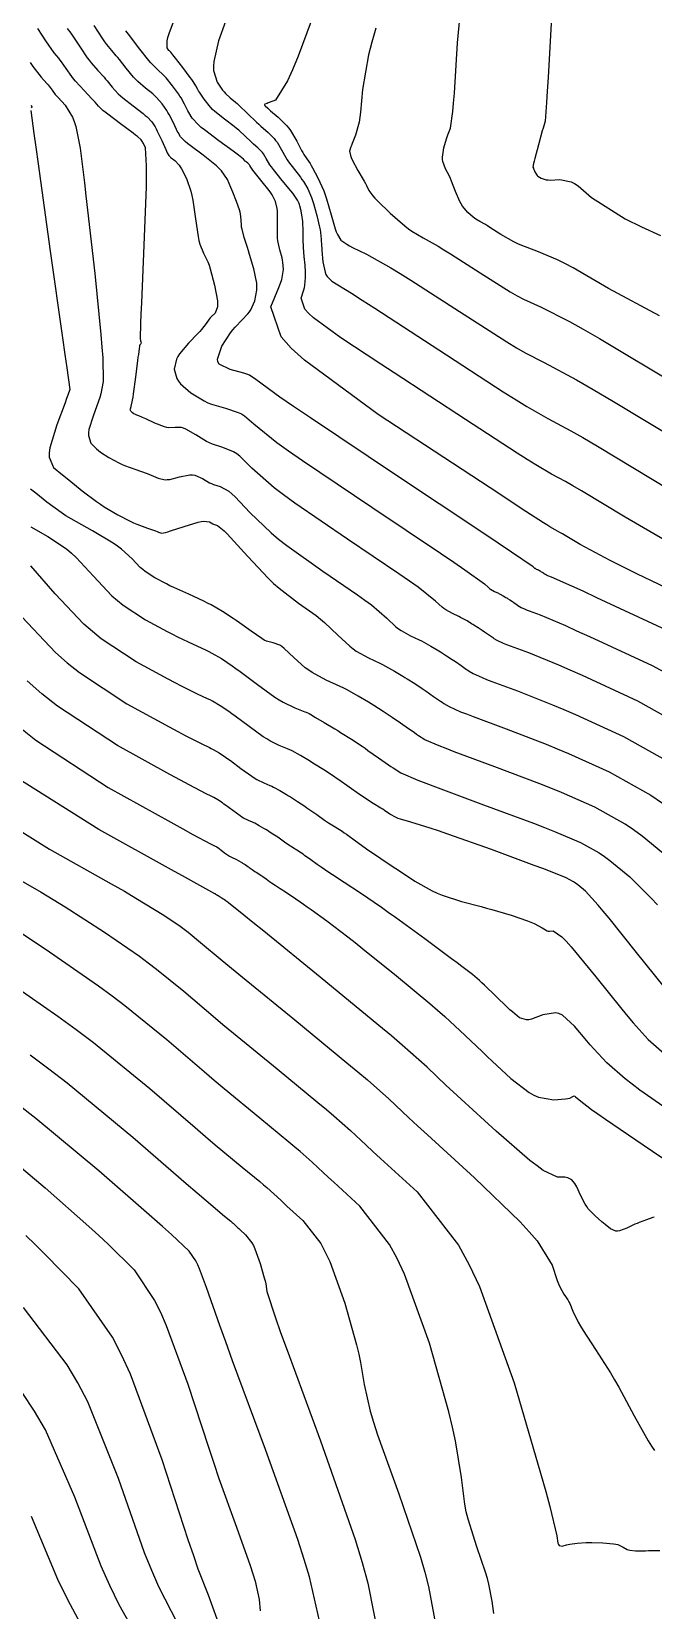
# Model space of a CAD drawing. Header units: metres. Extents: x 837476 to 838477, y 1189012 to 1191014.
# Drawn here: x 837669.2 to 837705.6, y 1189738.5 to 1189830.8 of the extents above; entities that cross this region are included whole.
import ezdxf

# ---------------------------------------------------------------- set-up
doc = ezdxf.new("R2010")
doc.units = ezdxf.units.M
doc.header["$LTSCALE"] = 0.3
doc.layers.add('COTAS 10', color=1, linetype='Continuous')
doc.layers.add('COTAS INT', color=252, linetype='Continuous')

msp = doc.modelspace()

# ---------------------------------------------------------------- linework, layer by layer
at = {"layer": 'COTAS 10'}
for points in [[(837705.993, 1189814.203), (837703.02, 1189815.797), (837700.938, 1189817.009), (837700.461, 1189817.265), (837700.027, 1189817.486), (837698.823, 1189817.995), (837697.937, 1189818.317), (837697.705, 1189818.42), (837697.478, 1189818.529), (837696.705, 1189818.973), (837696.07, 1189819.381), (837695.931, 1189819.468), (837695.806, 1189819.543), (837695.489, 1189819.72), (837695.25, 1189819.863), (837695.175, 1189819.917), (837695.097, 1189819.977), (837694.786, 1189820.248), (837694.471, 1189820.626), (837694.391, 1189820.754), (837694.313, 1189820.893), (837694.058, 1189821.481), (837693.824, 1189822.083), (837693.76, 1189822.231), (837693.696, 1189822.37), (837693.469, 1189822.807), (837693.319, 1189823.228), (837693.303, 1189823.358), (837693.3, 1189823.493), (837693.382, 1189824.028), (837693.535, 1189824.553), (837693.576, 1189824.682), (837693.617, 1189824.804), (837693.756, 1189825.185), (837693.904, 1189826.154), (837693.949, 1189826.647), (837693.996, 1189827.237), (837694.18, 1189830.18), (837694.481, 1189833.461)], [(837708.596, 1189797.242), (837704.679, 1189799.105), (837703.841, 1189799.516), (837703.109, 1189799.882), (837701.353, 1189800.823), (837700.484, 1189801.347), (837700.311, 1189801.449), (837700.167, 1189801.533), (837699.89, 1189801.68), (837699.575, 1189801.863), (837699.407, 1189801.968), (837699.204, 1189802.098), (837698.18, 1189802.764), (837696.091, 1189804.134), (837689.534, 1189808.437), (837685.214, 1189811.604), (837684.44, 1189812.321), (837683.85, 1189812.969), (837683.246, 1189814.729), (837683.721, 1189815.86), (837683.811, 1189816.111), (837683.883, 1189816.335), (837683.993, 1189816.92), (837683.957, 1189817.345), (837683.937, 1189817.468), (837683.912, 1189817.594), (837683.784, 1189818.068), (837683.665, 1189818.598), (837683.647, 1189818.758), (837683.634, 1189818.925), (837683.638, 1189819.577), (837683.648, 1189820.2), (837683.638, 1189820.348), (837683.623, 1189820.485), (837683.523, 1189820.893), (837683.321, 1189821.277), (837683.242, 1189821.4), (837683.152, 1189821.529), (837682.742, 1189822.054), (837682.348, 1189822.533), (837682.269, 1189822.633), (837682.202, 1189822.718), (837682.069, 1189822.911), (837682.013, 1189823.006), (837681.995, 1189823.03), (837681.976, 1189823.054), (837681.899, 1189823.13), (837681.808, 1189823.21), (837681.78, 1189823.235), (837681.752, 1189823.262), (837681.639, 1189823.371), (837681.348, 1189823.607), (837681.206, 1189823.713), (837681.037, 1189823.838), (837680.209, 1189824.44), (837679.36, 1189825.082), (837679.18, 1189825.233), (837679.022, 1189825.373), (837678.65, 1189825.779), (837678.446, 1189826.105), (837678.395, 1189826.195), (837678.346, 1189826.283), (837678.191, 1189826.598), (837677.998, 1189826.952), (837677.927, 1189827.065), (837677.847, 1189827.185), (837677.493, 1189827.67), (837677.117, 1189828.131), (837677.024, 1189828.235), (837676.935, 1189828.329), (837676.654, 1189828.581), (837676.336, 1189828.882), (837676.225, 1189829.007), (837676.103, 1189829.149), (837675.579, 1189829.813), (837675.093, 1189830.453), (837674.995, 1189830.58), (837674.914, 1189830.685), (837674.752, 1189830.887)], [(837669.209, 1189826.22), (837669.384, 1189824.879), (837669.494, 1189824.08), (837669.629, 1189823.096), (837670.34, 1189817.998), (837671.052, 1189812.919), (837671.188, 1189811.947), (837671.299, 1189811.164), (837671.479, 1189809.901), (837671.367, 1189809.562), (837671.294, 1189809.36), (837671.202, 1189809.112), (837670.714, 1189807.826), (837670.314, 1189806.475), (837670.277, 1189806.186), (837670.272, 1189805.933), (837670.521, 1189805.326), (837671.056, 1189804.894), (837671.42, 1189804.601), (837672.2, 1189803.973), (837673.043, 1189803.335), (837673.27, 1189803.178), (837673.495, 1189803.029), (837674.286, 1189802.558), (837675.024, 1189802.186), (837675.215, 1189802.098), (837675.4, 1189802.017), (837676.021, 1189801.779), (837676.503, 1189801.617), (837676.6, 1189801.584), (837676.682, 1189801.555), (837676.847, 1189801.493), (837677.088, 1189801.535), (837677.218, 1189801.572), (837677.376, 1189801.621), (837678.172, 1189801.887), (837678.993, 1189802.134), (837679.166, 1189802.169), (837679.316, 1189802.19), (837679.659, 1189802.149), (837679.846, 1189802.034), (837679.898, 1189802.009), (837679.949, 1189801.987), (837680.13, 1189801.933), (837680.511, 1189801.633), (837680.688, 1189801.456), (837680.895, 1189801.239), (837681.902, 1189800.117), (837683.09, 1189798.856), (837683.413, 1189798.552), (837683.733, 1189798.268), (837684.864, 1189797.403), (837685.895, 1189796.666), (837686.151, 1189796.462), (837686.395, 1189796.259), (837687.169, 1189795.525), (837687.864, 1189794.874), (837688.058, 1189794.723), (837688.252, 1189794.585), (837688.957, 1189794.191), (837689.623, 1189793.883), (837689.792, 1189793.799), (837689.955, 1189793.716), (837690.489, 1189793.42), (837690.97, 1189793.131), (837691.099, 1189793.051), (837691.226, 1189792.972), (837691.673, 1189792.69), (837692.107, 1189792.405), (837692.227, 1189792.324), (837692.346, 1189792.242), (837692.775, 1189791.94), (837693.173, 1189791.66), (837693.273, 1189791.593), (837693.368, 1189791.53), (837693.677, 1189791.338), (837694.359, 1189791.039), (837694.691, 1189790.909), (837695.084, 1189790.759), (837697.017, 1189790.044), (837699.364, 1189789.142), (837700.017, 1189788.874), (837700.672, 1189788.597), (837703.051, 1189787.531), (837705.488, 1189786.163), (837706.179, 1189785.697)], [(837669.212, 1189826.537), (837669.251, 1189826.435), (837669.223, 1189826.381)], [(837706.894, 1189767.472), (837704.855, 1189768.905), (837704.399, 1189769.246), (837703.991, 1189769.563), (837702.91, 1189770.508), (837702.151, 1189771.316), (837701.945, 1189771.546), (837701.742, 1189771.78), (837701.025, 1189772.649), (837700.312, 1189773.291), (837700.112, 1189773.381), (837699.91, 1189773.433), (837699.168, 1189773.305), (837698.501, 1189773.051), (837698.346, 1189773.023), (837698.203, 1189773.014), (837697.797, 1189773.136), (837697.389, 1189773.476), (837697.246, 1189773.605), (837697.09, 1189773.749), (837696.418, 1189774.395), (837695.748, 1189775.042), (837695.594, 1189775.187), (837695.453, 1189775.318), (837695.054, 1189775.667), (837694.437, 1189776.14), (837694.158, 1189776.349), (837693.831, 1189776.592), (837692.262, 1189777.751), (837690.542, 1189778.999), (837690.121, 1189779.298), (837689.723, 1189779.578), (837688.488, 1189780.419), (837687.541, 1189781.044), (837687.325, 1189781.186), (837687.129, 1189781.316), (837686.59, 1189781.673), (837686.187, 1189781.947), (837686.077, 1189782.023), (837685.969, 1189782.1), (837685.581, 1189782.381), (837685.225, 1189782.638), (837685.135, 1189782.7), (837685.05, 1189782.758), (837684.774, 1189782.933), (837684.51, 1189783.099), (837684.432, 1189783.15), (837684.352, 1189783.204), (837684.046, 1189783.418), (837683.734, 1189783.639), (837683.649, 1189783.697), (837683.566, 1189783.753), (837683.275, 1189783.945), (837682.994, 1189784.122), (837682.918, 1189784.169), (837682.842, 1189784.215), (837682.575, 1189784.375), (837682.317, 1189784.515), (837682.247, 1189784.55), (837682.178, 1189784.582), (837681.934, 1189784.682), (837681.648, 1189784.822), (837681.553, 1189784.88), (837681.45, 1189784.947), (837681.023, 1189785.254), (837680.6, 1189785.571), (837680.502, 1189785.643), (837680.411, 1189785.707), (837680.147, 1189785.884), (837679.912, 1189786.018), (837679.839, 1189786.056), (837679.763, 1189786.094), (837679.458, 1189786.235), (837678.464, 1189786.755), (837677.954, 1189787.033), (837677.341, 1189787.368), (837674.279, 1189789.061), (837670.756, 1189791.371), (837669.853, 1189792.096), (837668.982, 1189792.857)], [(837696.301, 1189738.277), (837696.195, 1189738.996), (837696.009, 1189740.004), (837695.921, 1189740.337), (837695.817, 1189740.694), (837695.307, 1189742.177), (837694.796, 1189743.795), (837694.69, 1189744.237), (837694.601, 1189744.676), (837694.407, 1189746.238), (837694.064, 1189748.384), (837693.881, 1189749.19), (837693.66, 1189750.089), (837692.539, 1189754.105), (837691.081, 1189758.141), (837690.646, 1189759.053), (837690.198, 1189759.877), (837688.467, 1189762.109), (837686.932, 1189763.509), (837686.607, 1189763.808), (837686.325, 1189764.068), (837685.669, 1189764.687), (837684.97, 1189765.306), (837684.662, 1189765.566), (837684.304, 1189765.865), (837682.596, 1189767.267), (837680.525, 1189768.976), (837679.938, 1189769.468), (837679.345, 1189769.968), (837677.156, 1189771.846), (837674.711, 1189773.836), (837673.957, 1189774.407), (837673.17, 1189774.987), (837670.047, 1189777.156), (837667.055, 1189779.117)], [(837680.103, 1189737.954), (837679.608, 1189739.361), (837679.004, 1189740.88), (837678.732, 1189741.661), (837678.415, 1189742.597), (837676.889, 1189747.281), (837675.031, 1189752.284), (837674.504, 1189753.422), (837673.972, 1189754.452), (837672.003, 1189757.281), (837670.004, 1189759.33), (837669.452, 1189759.869), (837668.901, 1189760.395)]]:
    msp.add_lwpolyline(points, dxfattribs=at)
at = {"layer": 'COTAS INT'}
for points in [[(837686.376, 1189833.514), (837684.848, 1189829.397), (837684.518, 1189828.598), (837684.229, 1189827.946), (837683.524, 1189826.822), (837683.16, 1189826.688), (837683.086, 1189826.66), (837683.025, 1189826.637), (837682.9, 1189826.587), (837682.873, 1189826.556), (837682.873, 1189826.546), (837682.876, 1189826.534), (837682.913, 1189826.482), (837683.066, 1189826.347), (837683.141, 1189826.283), (837683.231, 1189826.206), (837683.676, 1189825.832), (837684.171, 1189825.343), (837684.293, 1189825.194), (837684.408, 1189825.04), (837684.768, 1189824.432), (837685.051, 1189823.878), (837685.117, 1189823.758), (837685.178, 1189823.651), (837685.357, 1189823.385), (837685.545, 1189823.108), (837685.612, 1189822.995), (837685.686, 1189822.867), (837686.007, 1189822.27), (837686.347, 1189821.514), (837686.433, 1189821.286), (837686.515, 1189821.048), (837686.783, 1189820.121), (837687.019, 1189819.294), (837687.081, 1189819.12), (837687.142, 1189818.971), (837687.35, 1189818.629), (837687.7, 1189818.39), (837687.85, 1189818.305), (837688.023, 1189818.212), (837688.84, 1189817.808), (837690.264, 1189817.016), (837690.819, 1189816.679), (837691.445, 1189816.291), (837694.287, 1189814.462), (837697.055, 1189812.687), (837697.634, 1189812.332), (837698.131, 1189812.038), (837699.25, 1189811.469), (837701.139, 1189810.463), (837702.122, 1189809.892), (837703.305, 1189809.194), (837709.238, 1189805.62)], [(837699.717, 1189832.386), (837699.478, 1189828.157), (837699.429, 1189827.342), (837699.388, 1189826.682), (837699.303, 1189825.586), (837699.221, 1189825.321), (837699.182, 1189825.185), (837699.136, 1189825.022), (837698.91, 1189824.209), (837698.695, 1189823.406), (837698.655, 1189823.25), (837698.625, 1189823.123), (837698.588, 1189822.901), (837698.617, 1189822.838), (837698.628, 1189822.811), (837698.64, 1189822.78), (837698.695, 1189822.632), (837698.79, 1189822.467), (837698.828, 1189822.425), (837698.87, 1189822.385), (837699.063, 1189822.254), (837699.368, 1189822.169), (837699.48, 1189822.157), (837699.605, 1189822.151), (837700.158, 1189822.172), (837700.829, 1189822.044), (837701.029, 1189821.944), (837701.234, 1189821.816), (837702.026, 1189821.121), (837703.99, 1189819.887), (837704.935, 1189819.419), (837706.054, 1189818.896)], [(837707.118, 1189800.602), (837703.982, 1189802.422), (837701.424, 1189803.963), (837700.915, 1189804.263), (837700.491, 1189804.509), (837699.677, 1189804.943), (837698.751, 1189805.479), (837698.257, 1189805.79), (837697.66, 1189806.17), (837694.645, 1189808.13), (837690.463, 1189810.873), (837689.696, 1189811.376), (837687.336, 1189812.925), (837685.741, 1189814.094), (837685.456, 1189814.358), (837685.238, 1189814.597), (837685.015, 1189815.247), (837685.189, 1189815.723), (837685.222, 1189815.853), (837685.248, 1189815.982), (837685.285, 1189816.439), (837685.268, 1189816.902), (837685.26, 1189817.035), (837685.251, 1189817.169), (837685.207, 1189817.669), (837685.162, 1189818.207), (837685.154, 1189818.364), (837685.146, 1189818.526), (837685.132, 1189819.141), (837685.113, 1189819.716), (837685.103, 1189819.853), (837685.09, 1189819.98), (837685.027, 1189820.357), (837684.946, 1189820.644), (837684.923, 1189820.713), (837684.899, 1189820.779), (837684.811, 1189820.982), (837684.619, 1189821.265), (837684.53, 1189821.381), (837684.425, 1189821.514), (837683.92, 1189822.132), (837683.405, 1189822.77), (837683.295, 1189822.916), (837683.199, 1189823.049), (837682.969, 1189823.418), (837682.811, 1189823.684), (837682.761, 1189823.752), (837682.708, 1189823.817), (837682.491, 1189824.031), (837682.236, 1189824.254), (837682.159, 1189824.325), (837682.079, 1189824.401), (837681.765, 1189824.706), (837681.374, 1189825.06), (837681.245, 1189825.167), (837681.108, 1189825.276), (837680.538, 1189825.703), (837679.973, 1189826.157), (837679.838, 1189826.284), (837679.713, 1189826.412), (837679.339, 1189826.878), (837679.075, 1189827.285), (837679.019, 1189827.375), (837678.97, 1189827.456), (837678.855, 1189827.667), (837678.699, 1189827.92), (837678.624, 1189828.027), (837678.536, 1189828.149), (837678.102, 1189828.725), (837677.674, 1189829.278), (837677.59, 1189829.385), (837677.52, 1189829.473), (837677.389, 1189829.627), (837677.334, 1189829.682), (837677.313, 1189829.708), (837677.288, 1189829.738), (837677.175, 1189829.883), (837677.179, 1189830.293), (837677.229, 1189830.49), (837677.299, 1189830.723), (837677.725, 1189831.865)], [(837680.589, 1189831.425), (837680.182, 1189830.29), (837679.917, 1189829.087), (837679.896, 1189828.812), (837679.898, 1189828.562), (837680.098, 1189827.871), (837680.429, 1189827.412), (837680.514, 1189827.309), (837680.596, 1189827.216), (837680.868, 1189826.967), (837681.178, 1189826.715), (837681.284, 1189826.62), (837681.4, 1189826.514), (837681.89, 1189826.04), (837682.406, 1189825.539), (837682.538, 1189825.416), (837682.665, 1189825.299), (837683.084, 1189824.932), (837683.439, 1189824.58), (837683.527, 1189824.473), (837683.61, 1189824.362), (837683.868, 1189823.925), (837684.125, 1189823.464), (837684.206, 1189823.337), (837684.292, 1189823.211), (837684.639, 1189822.758), (837684.985, 1189822.311), (837685.071, 1189822.188), (837685.152, 1189822.066), (837685.409, 1189821.626), (837685.63, 1189821.121), (837685.688, 1189820.957), (837685.746, 1189820.783), (837685.947, 1189820.07), (837686.103, 1189819.384), (837686.134, 1189819.227), (837686.158, 1189819.085), (837686.198, 1189818.692), (837686.214, 1189818.308), (837686.224, 1189818.172), (837686.236, 1189818.022), (837686.299, 1189817.373), (837686.425, 1189816.752), (837686.477, 1189816.62), (837686.537, 1189816.506), (837686.814, 1189816.238), (837687.973, 1189815.526), (837688.588, 1189815.131), (837689.331, 1189814.651), (837693.078, 1189812.206), (837696.844, 1189809.765), (837697.599, 1189809.289), (837698.228, 1189808.898), (837699.463, 1189808.206), (837700.815, 1189807.486), (837701.518, 1189807.078), (837702.364, 1189806.578), (837706.61, 1189804.021)], [(837708.503, 1189789.55), (837704.728, 1189791.669), (837701.497, 1189793.156), (837700.769, 1189793.48), (837700.113, 1189793.766), (837698.347, 1189794.484), (837697.276, 1189794.88), (837697.058, 1189794.963), (837696.875, 1189795.035), (837696.497, 1189795.2), (837696.326, 1189795.307), (837696.273, 1189795.342), (837696.217, 1189795.379), (837695.997, 1189795.534), (837695.759, 1189795.702), (837695.627, 1189795.792), (837695.386, 1189795.95), (837695.139, 1189796.106), (837695.068, 1189796.15), (837694.996, 1189796.194), (837694.73, 1189796.354), (837694.434, 1189796.518), (837694.344, 1189796.564), (837694.25, 1189796.611), (837693.881, 1189796.781), (837693.491, 1189797), (837693.383, 1189797.076), (837693.276, 1189797.16), (837692.891, 1189797.52), (837691.866, 1189798.322), (837691.356, 1189798.683), (837690.748, 1189799.105), (837687.732, 1189801.135), (837684.649, 1189803.248), (837683.998, 1189803.723), (837683.436, 1189804.15), (837682.137, 1189805.294), (837681.436, 1189805.986), (837681.25, 1189806.129), (837681.068, 1189806.25), (837680.439, 1189806.508), (837679.827, 1189806.691), (837679.655, 1189806.765), (837679.483, 1189806.849), (837678.851, 1189807.235), (837678.279, 1189807.577), (837678.144, 1189807.633), (837678.018, 1189807.673), (837677.648, 1189807.676), (837677.281, 1189807.649), (837677.158, 1189807.67), (837677.024, 1189807.702), (837676.464, 1189807.921), (837675.939, 1189808.169), (837675.828, 1189808.22), (837675.733, 1189808.263), (837675.514, 1189808.354), (837675.397, 1189808.397), (837675.367, 1189808.41), (837675.337, 1189808.424), (837675.234, 1189808.478), (837675.147, 1189808.536), (837675.126, 1189808.552), (837675.106, 1189808.568), (837675.049, 1189808.627), (837675.024, 1189808.706), (837675.025, 1189808.735), (837675.029, 1189808.767), (837675.072, 1189808.909), (837675.154, 1189809.268), (837675.182, 1189809.437), (837675.213, 1189809.637), (837675.344, 1189810.612), (837675.467, 1189811.583), (837675.493, 1189811.781), (837675.514, 1189811.947), (837675.561, 1189812.29), (837675.579, 1189812.406), (837675.583, 1189812.43), (837675.586, 1189812.451), (837675.59, 1189812.494), (837675.598, 1189812.517), (837675.603, 1189812.525), (837675.609, 1189812.533), (837675.641, 1189812.568), (837675.668, 1189812.606), (837675.672, 1189812.617), (837675.673, 1189812.627), (837675.661, 1189812.663), (837675.64, 1189812.716), (837675.635, 1189812.736), (837675.63, 1189812.759), (837675.614, 1189812.864), (837675.64, 1189813.778), (837675.662, 1189814.311), (837675.689, 1189814.965), (837675.837, 1189818.338), (837675.962, 1189821.746), (837675.975, 1189822.422), (837675.978, 1189822.982), (837675.907, 1189824.036), (837675.789, 1189824.288), (837675.762, 1189824.343), (837675.737, 1189824.39), (837675.666, 1189824.506), (837675.446, 1189824.693), (837675.327, 1189824.785), (837675.182, 1189824.895), (837674.449, 1189825.44), (837673.705, 1189826.001), (837673.553, 1189826.121), (837673.424, 1189826.225), (837673.157, 1189826.475), (837672.959, 1189826.708), (837672.874, 1189826.801), (837672.776, 1189826.907), (837672.314, 1189827.393), (837671.82, 1189827.934), (837671.703, 1189828.074), (837671.593, 1189828.21), (837671.264, 1189828.667), (837670.988, 1189829.07), (837670.912, 1189829.173), (837670.836, 1189829.272), (837670.562, 1189829.595), (837670.072, 1189830.288), (837669.86, 1189830.62), (837669.614, 1189831.012)], [(837671.32, 1189831.016), (837671.538, 1189830.74), (837671.617, 1189830.629), (837671.704, 1189830.503), (837672.084, 1189829.927), (837672.507, 1189829.307), (837672.621, 1189829.155), (837672.733, 1189829.01), (837673.127, 1189828.558), (837673.489, 1189828.166), (837673.581, 1189828.06), (837673.67, 1189827.956), (837673.965, 1189827.588), (837674.317, 1189827.2), (837674.443, 1189827.083), (837674.582, 1189826.961), (837675.184, 1189826.487), (837675.767, 1189826.04), (837675.893, 1189825.935), (837676.003, 1189825.839), (837676.275, 1189825.561), (837676.47, 1189825.256), (837676.532, 1189825.143), (837676.597, 1189825.017), (837676.862, 1189824.461), (837677.099, 1189823.938), (837677.147, 1189823.834), (837677.188, 1189823.747), (837677.272, 1189823.581), (837677.347, 1189823.506), (837677.382, 1189823.476), (837677.423, 1189823.443), (837677.626, 1189823.293), (837677.878, 1189823.025), (837677.951, 1189822.919), (837678.025, 1189822.798), (837678.303, 1189822.245), (837678.559, 1189821.49), (837678.619, 1189821.242), (837678.674, 1189820.977), (837678.836, 1189819.88), (837678.99, 1189818.838), (837679.04, 1189818.608), (837679.093, 1189818.403), (837679.314, 1189817.874), (837679.56, 1189817.366), (837679.63, 1189817.174), (837679.7, 1189816.961), (837679.958, 1189816.007), (837680.121, 1189815.085), (837680.131, 1189814.893), (837680.126, 1189814.727), (837679.981, 1189814.355), (837679.753, 1189814.144), (837679.695, 1189814.08), (837679.639, 1189814.014), (837679.458, 1189813.757), (837679.198, 1189813.415), (837679.093, 1189813.295), (837678.974, 1189813.165), (837678.423, 1189812.604), (837677.904, 1189811.988), (837677.805, 1189811.823), (837677.725, 1189811.66), (837677.596, 1189811.091), (837677.743, 1189810.54), (837677.837, 1189810.388), (837677.954, 1189810.236), (837678.57, 1189809.691), (837679.346, 1189809.224), (837679.564, 1189809.121), (837679.785, 1189809.029), (837680.593, 1189808.795), (837681.346, 1189808.558), (837681.531, 1189808.465), (837681.706, 1189808.36), (837682.255, 1189807.883), (837683.608, 1189806.796), (837684.291, 1189806.308), (837685.107, 1189805.738), (837689.165, 1189803.001), (837693.174, 1189800.325), (837693.959, 1189799.794), (837694.602, 1189799.353), (837695.752, 1189798.518), (837695.982, 1189798.303), (837696.046, 1189798.253), (837696.11, 1189798.207), (837696.344, 1189798.077), (837696.564, 1189797.975), (837696.62, 1189797.947), (837696.674, 1189797.919), (837696.851, 1189797.821), (837697.01, 1189797.726), (837697.053, 1189797.699), (837697.095, 1189797.673), (837697.243, 1189797.58), (837697.387, 1189797.485), (837697.426, 1189797.458), (837697.466, 1189797.431), (837697.608, 1189797.331), (837697.773, 1189797.216), (837697.804, 1189797.196), (837697.906, 1189797.132), (837698.132, 1189797.033), (837698.242, 1189796.99), (837698.372, 1189796.94), (837699.012, 1189796.704), (837700.488, 1189796.078), (837701.145, 1189795.783), (837701.909, 1189795.435), (837705.566, 1189793.738), (837709.751, 1189791.479)], [(837706.404, 1189795.807), (837702.321, 1189797.714), (837701.52, 1189798.086), (837700.863, 1189798.39), (837699.677, 1189798.923), (837699.468, 1189799.001), (837699.426, 1189799.017), (837699.39, 1189799.031), (837699.316, 1189799.063), (837699.283, 1189799.084), (837699.273, 1189799.091), (837699.262, 1189799.098), (837699.219, 1189799.128), (837699.172, 1189799.161), (837699.159, 1189799.17), (837699.147, 1189799.179), (837699.1, 1189799.21), (837699.051, 1189799.24), (837699.037, 1189799.249), (837699.023, 1189799.257), (837698.971, 1189799.288), (837698.914, 1189799.32), (837698.896, 1189799.329), (837698.878, 1189799.339), (837698.806, 1189799.372), (837698.73, 1189799.414), (837698.709, 1189799.429), (837698.688, 1189799.446), (837698.612, 1189799.516), (837697.338, 1189800.385), (837696.561, 1189800.904), (837695.6, 1189801.545), (837690.599, 1189804.867), (837685.564, 1189808.228), (837684.583, 1189808.893), (837683.781, 1189809.443), (837682.372, 1189810.471), (837681.995, 1189810.73), (837681.843, 1189810.795), (837681.67, 1189810.857), (837680.871, 1189811.058), (837680.228, 1189811.38), (837680.152, 1189811.519), (837680.121, 1189811.679), (837680.38, 1189812.436), (837680.895, 1189813.217), (837681.025, 1189813.393), (837681.151, 1189813.55), (837681.561, 1189813.969), (837681.907, 1189814.323), (837681.991, 1189814.439), (837682.07, 1189814.563), (837682.317, 1189815.076), (837682.437, 1189815.709), (837682.437, 1189815.908), (837682.423, 1189816.118), (837682.25, 1189816.963), (837682.003, 1189817.8), (837681.941, 1189818.004), (837681.883, 1189818.197), (837681.695, 1189818.795), (837681.564, 1189819.27), (837681.541, 1189819.385), (837681.523, 1189819.493), (837681.504, 1189819.825), (837681.476, 1189820.164), (837681.451, 1189820.277), (837681.42, 1189820.398), (837681.245, 1189820.901), (837681.028, 1189821.438), (837680.969, 1189821.579), (837680.911, 1189821.717), (837680.707, 1189822.189), (837680.367, 1189822.68), (837680.224, 1189822.83), (837680.059, 1189822.986), (837679.287, 1189823.601), (837678.529, 1189824.165), (837678.373, 1189824.289), (837678.241, 1189824.399), (837677.961, 1189824.68), (837677.817, 1189824.926), (837677.771, 1189825.014), (837677.723, 1189825.11), (837677.526, 1189825.53), (837677.298, 1189825.985), (837677.229, 1189826.104), (837677.158, 1189826.22), (837676.884, 1189826.616), (837676.56, 1189826.985), (837676.458, 1189827.085), (837676.351, 1189827.184), (837675.919, 1189827.534), (837675.459, 1189827.922), (837675.334, 1189828.045), (837675.21, 1189828.175), (837674.772, 1189828.701), (837674.382, 1189829.204), (837674.288, 1189829.32), (837674.201, 1189829.426), (837673.939, 1189829.722), (837673.646, 1189830.086), (837673.539, 1189830.235), (837673.422, 1189830.404), (837672.904, 1189831.186)], [(837689.399, 1189831.038), (837689.164, 1189830.214), (837688.969, 1189829.469), (837688.615, 1189827.444), (837688.502, 1189826.121), (837688.461, 1189825.819), (837688.414, 1189825.544), (837688.209, 1189824.784), (837688.012, 1189824.288), (837687.971, 1189824.18), (837687.935, 1189824.085), (837687.855, 1189823.847), (837687.905, 1189823.579), (837687.951, 1189823.465), (837688.012, 1189823.334), (837688.349, 1189822.714), (837688.708, 1189822.088), (837688.782, 1189821.952), (837688.846, 1189821.833), (837688.985, 1189821.537), (837689.219, 1189821.219), (837689.342, 1189821.084), (837689.491, 1189820.93), (837690.24, 1189820.208), (837691.092, 1189819.469), (837691.306, 1189819.303), (837691.51, 1189819.155), (837692.164, 1189818.764), (837693.035, 1189818.28), (837693.375, 1189818.074), (837693.758, 1189817.836), (837695.496, 1189816.717), (837697.266, 1189815.608), (837697.669, 1189815.376), (837698.034, 1189815.177), (837699.036, 1189814.732), (837700.732, 1189813.883), (837701.535, 1189813.43), (837702.481, 1189812.883), (837707.102, 1189810.116)], [(837669.162, 1189829.036), (837669.327, 1189828.793), (837669.804, 1189828.174), (837670.134, 1189827.804), (837670.207, 1189827.717), (837670.273, 1189827.638), (837670.443, 1189827.407), (837670.634, 1189827.16), (837670.712, 1189827.07), (837670.8, 1189826.97), (837671.211, 1189826.53), (837671.639, 1189825.838), (837671.738, 1189825.579), (837671.828, 1189825.291), (837672.085, 1189824.006), (837672.34, 1189821.984), (837672.429, 1189821.231), (837672.525, 1189820.394), (837672.942, 1189816.672), (837673.302, 1189813.108), (837673.364, 1189812.37), (837673.409, 1189811.74), (837673.433, 1189810.364), (837673.292, 1189809.645), (837673.233, 1189809.43), (837673.166, 1189809.207), (837672.851, 1189808.344), (837672.605, 1189807.547), (837672.581, 1189807.365), (837672.577, 1189807.202), (837672.72, 1189806.753), (837673.043, 1189806.42), (837673.153, 1189806.328), (837673.27, 1189806.237), (837673.767, 1189805.911), (837674.344, 1189805.606), (837674.513, 1189805.528), (837674.686, 1189805.453), (837675.344, 1189805.207), (837675.961, 1189804.992), (837676.109, 1189804.937), (837676.246, 1189804.884), (837676.655, 1189804.707), (837677.056, 1189804.619), (837677.188, 1189804.621), (837677.329, 1189804.635), (837677.91, 1189804.782), (837678.506, 1189804.903), (837678.655, 1189804.901), (837678.797, 1189804.884), (837679.255, 1189804.692), (837679.664, 1189804.441), (837679.776, 1189804.387), (837679.888, 1189804.339), (837680.284, 1189804.22), (837680.789, 1189803.941), (837680.969, 1189803.793), (837681.166, 1189803.613), (837682.019, 1189802.705), (837683.263, 1189801.503), (837683.706, 1189801.138), (837684.191, 1189800.758), (837686.298, 1189799.269), (837688.321, 1189797.886), (837688.754, 1189797.573), (837689.131, 1189797.29), (837690.03, 1189796.523), (837690.57, 1189796.017), (837690.721, 1189795.9), (837690.871, 1189795.792), (837691.419, 1189795.486), (837691.936, 1189795.247), (837692.068, 1189795.182), (837692.194, 1189795.117), (837692.609, 1189794.887), (837692.983, 1189794.662), (837693.083, 1189794.601), (837693.183, 1189794.539), (837693.53, 1189794.32), (837693.867, 1189794.098), (837694.053, 1189793.972), (837694.386, 1189793.737), (837694.695, 1189793.52), (837694.773, 1189793.467), (837694.847, 1189793.418), (837695.087, 1189793.269), (837695.617, 1189793.037), (837695.874, 1189792.936), (837696.18, 1189792.819), (837697.682, 1189792.264), (837699.738, 1189791.454), (837700.393, 1189791.177), (837701.084, 1189790.876), (837703.889, 1189789.6), (837706.995, 1189787.857)], [(837706.861, 1189782.213), (837704.988, 1189783.766), (837704.481, 1189784.132), (837703.98, 1189784.47), (837702.213, 1189785.462), (837700.26, 1189786.318), (837699.641, 1189786.571), (837698.989, 1189786.83), (837696.352, 1189787.824), (837693.988, 1189788.699), (837693.507, 1189788.883), (837693.102, 1189789.042), (837692.267, 1189789.406), (837691.89, 1189789.641), (837691.773, 1189789.719), (837691.651, 1189789.801), (837691.164, 1189790.143), (837690.64, 1189790.512), (837690.494, 1189790.612), (837690.348, 1189790.711), (837689.817, 1189791.06), (837689.27, 1189791.406), (837689.114, 1189791.502), (837688.956, 1189791.599), (837688.368, 1189791.953), (837687.715, 1189792.315), (837687.516, 1189792.417), (837687.309, 1189792.519), (837686.495, 1189792.896), (837685.677, 1189793.331), (837685.467, 1189793.47), (837685.265, 1189793.618), (837684.597, 1189794.221), (837684.035, 1189794.75), (837683.9, 1189794.851), (837683.774, 1189794.933), (837683.393, 1189795.063), (837682.997, 1189795.169), (837682.862, 1189795.235), (837682.715, 1189795.317), (837682.091, 1189795.746), (837681.412, 1189796.248), (837681.229, 1189796.376), (837681.05, 1189796.5), (837680.423, 1189796.908), (837679.748, 1189797.292), (837679.538, 1189797.401), (837679.318, 1189797.511), (837678.441, 1189797.915), (837677.565, 1189798.312), (837677.346, 1189798.416), (837677.137, 1189798.519), (837676.466, 1189798.87), (837675.894, 1189799.245), (837675.748, 1189799.362), (837675.607, 1189799.486), (837675.138, 1189799.982), (837674.517, 1189800.558), (837674.28, 1189800.732), (837674.013, 1189800.912), (837672.813, 1189801.616), (837671.559, 1189802.327), (837671.258, 1189802.512), (837670.977, 1189802.692), (837670.132, 1189803.299), (837669.485, 1189803.821), (837669.182, 1189804.065)], [(837669.2, 1189801.852), (837670.198, 1189801.286), (837671.281, 1189800.569), (837671.573, 1189800.327), (837671.862, 1189800.066), (837672.878, 1189798.965), (837673.95, 1189797.829), (837674.274, 1189797.546), (837674.61, 1189797.276), (837675.919, 1189796.417), (837677.188, 1189795.731), (837677.498, 1189795.57), (837677.79, 1189795.423), (837678.695, 1189794.995), (837679.429, 1189794.656), (837679.613, 1189794.564), (837679.789, 1189794.473), (837680.354, 1189794.152), (837680.987, 1189793.727), (837681.206, 1189793.571), (837681.444, 1189793.399), (837682.46, 1189792.637), (837683.489, 1189791.897), (837683.734, 1189791.738), (837683.964, 1189791.599), (837684.651, 1189791.261), (837685.131, 1189791.083), (837685.23, 1189791.045), (837685.314, 1189791.012), (837685.494, 1189790.932), (837685.68, 1189790.823), (837685.768, 1189790.77), (837685.871, 1189790.709), (837686.377, 1189790.409), (837686.991, 1189790.039), (837687.162, 1189789.934), (837687.334, 1189789.827), (837687.96, 1189789.43), (837688.588, 1189789.018), (837688.761, 1189788.901), (837688.933, 1189788.782), (837689.553, 1189788.346), (837690.128, 1189787.942), (837690.273, 1189787.844), (837690.411, 1189787.753), (837690.857, 1189787.475), (837691.844, 1189787.044), (837692.323, 1189786.856), (837692.891, 1189786.638), (837695.687, 1189785.604), (837698.614, 1189784.518), (837699.265, 1189784.268), (837699.848, 1189784.039), (837701.375, 1189783.393), (837702.472, 1189782.777), (837702.784, 1189782.567), (837703.099, 1189782.339), (837704.262, 1189781.375), (837705.51, 1189780.136), (837705.878, 1189779.735)], [(837706.278, 1189774.939), (837704.656, 1189776.962), (837703.052, 1189778.958), (837702.707, 1189779.375), (837702.403, 1189779.733), (837701.663, 1189780.536), (837701.209, 1189780.913), (837701.086, 1189781.002), (837700.965, 1189781.084), (837700.536, 1189781.324), (837699.609, 1189781.697), (837699.173, 1189781.862), (837698.659, 1189782.054), (837696.156, 1189782.972), (837693.602, 1189783.884), (837693.056, 1189784.072), (837692.58, 1189784.232), (837691.443, 1189784.578), (837690.841, 1189784.749), (837690.703, 1189784.8), (837690.576, 1189784.851), (837690.219, 1189785.049), (837689.901, 1189785.271), (837689.799, 1189785.338), (837689.69, 1189785.408), (837689.246, 1189785.681), (837688.735, 1189786.002), (837688.585, 1189786.101), (837688.43, 1189786.205), (837687.837, 1189786.62), (837687.231, 1189787.048), (837687.068, 1189787.16), (837686.907, 1189787.269), (837686.342, 1189787.641), (837685.799, 1189787.983), (837685.651, 1189788.075), (837685.505, 1189788.164), (837684.988, 1189788.473), (837684.488, 1189788.745), (837684.353, 1189788.812), (837684.219, 1189788.874), (837683.745, 1189789.068), (837683.192, 1189789.34), (837683.007, 1189789.452), (837682.809, 1189789.58), (837681.981, 1189790.176), (837681.163, 1189790.789), (837680.971, 1189790.928), (837680.795, 1189791.054), (837680.285, 1189791.396), (837679.83, 1189791.655), (837679.688, 1189791.728), (837679.54, 1189791.802), (837678.949, 1189792.075), (837678.015, 1189792.533), (837677.65, 1189792.725), (837677.239, 1189792.943), (837675.372, 1189793.965), (837673.325, 1189795.308), (837672.801, 1189795.729), (837672.294, 1189796.171), (837670.618, 1189797.948), (837669.206, 1189799.574)], [(837668.358, 1189796.93), (837670.638, 1189794.514), (837671.327, 1189793.912), (837672.041, 1189793.34), (837674.825, 1189791.513), (837677.29, 1189790.156), (837677.802, 1189789.879), (837678.239, 1189789.644), (837679.203, 1189789.155), (837679.651, 1189788.948), (837679.764, 1189788.892), (837679.871, 1189788.836), (837680.216, 1189788.64), (837680.603, 1189788.381), (837680.737, 1189788.285), (837680.882, 1189788.18), (837681.502, 1189787.715), (837682.13, 1189787.263), (837682.28, 1189787.166), (837682.42, 1189787.081), (837682.839, 1189786.875), (837683.198, 1189786.728), (837683.3, 1189786.681), (837683.403, 1189786.63), (837683.782, 1189786.424), (837684.174, 1189786.19), (837684.285, 1189786.122), (837684.396, 1189786.053), (837684.808, 1189785.793), (837685.237, 1189785.511), (837685.359, 1189785.428), (837685.482, 1189785.343), (837685.942, 1189785.019), (837686.391, 1189784.705), (837686.508, 1189784.626), (837686.623, 1189784.55), (837687.01, 1189784.307), (837687.415, 1189784.049), (837687.541, 1189783.964), (837687.672, 1189783.874), (837688.195, 1189783.496), (837688.764, 1189783.084), (837688.924, 1189782.971), (837689.085, 1189782.858), (837689.677, 1189782.457), (837690.348, 1189782.011), (837690.56, 1189781.871), (837690.783, 1189781.724), (837691.68, 1189781.132), (837692.688, 1189780.561), (837692.98, 1189780.427), (837693.278, 1189780.303), (837694.402, 1189779.944), (837695.554, 1189779.643), (837695.869, 1189779.557), (837696.184, 1189779.468), (837697.308, 1189779.136), (837698.265, 1189778.815), (837698.475, 1189778.733), (837698.66, 1189778.655), (837699.129, 1189778.4), (837699.418, 1189778.231), (837699.49, 1189778.207), (837699.559, 1189778.194), (837699.78, 1189778.228), (837700.281, 1189777.876), (837700.527, 1189777.619), (837700.82, 1189777.292), (837702.262, 1189775.537), (837703.796, 1189773.63), (837704.145, 1189773.208), (837704.463, 1189772.832), (837705.337, 1189771.856), (837706.265, 1189771.046)], [(837668.417, 1189790.233), (837669.494, 1189789.375), (837673.732, 1189786.609), (837677.392, 1189784.58), (837678.105, 1189784.187), (837678.689, 1189783.866), (837679.712, 1189783.314), (837679.874, 1189783.24), (837679.914, 1189783.219), (837679.953, 1189783.199), (837680.078, 1189783.128), (837680.218, 1189783.034), (837680.267, 1189783), (837680.319, 1189782.962), (837680.544, 1189782.793), (837680.771, 1189782.63), (837680.825, 1189782.594), (837680.876, 1189782.564), (837681.028, 1189782.489), (837681.158, 1189782.436), (837681.195, 1189782.419), (837681.232, 1189782.4), (837681.369, 1189782.326), (837681.511, 1189782.241), (837681.551, 1189782.216), (837681.592, 1189782.191), (837681.741, 1189782.097), (837681.896, 1189781.995), (837681.94, 1189781.965), (837681.985, 1189781.935), (837682.151, 1189781.817), (837682.314, 1189781.703), (837682.398, 1189781.647), (837682.538, 1189781.559), (837682.685, 1189781.466), (837682.73, 1189781.435), (837682.778, 1189781.402), (837682.967, 1189781.266), (837683.173, 1189781.116), (837683.231, 1189781.076), (837683.289, 1189781.035), (837683.503, 1189780.889), (837683.79, 1189780.699), (837683.894, 1189780.631), (837684.009, 1189780.555), (837684.513, 1189780.223), (837685.169, 1189779.775), (837685.38, 1189779.627), (837685.604, 1189779.468), (837686.519, 1189778.804), (837687.75, 1189777.865), (837688.175, 1189777.532), (837688.635, 1189777.167), (837690.596, 1189775.587), (837692.55, 1189773.965), (837693.006, 1189773.574), (837693.426, 1189773.208), (837694.631, 1189772.097), (837695.628, 1189771.135), (837695.915, 1189770.863), (837696.207, 1189770.589), (837697.303, 1189769.58), (837698.374, 1189768.766), (837698.651, 1189768.615), (837698.92, 1189768.496), (837699.818, 1189768.335), (837700.502, 1189768.395), (837700.635, 1189768.415), (837700.744, 1189768.437), (837700.934, 1189768.528), (837701.008, 1189768.56), (837701.043, 1189768.545), (837701.086, 1189768.519), (837701.292, 1189768.335), (837702.016, 1189767.775), (837702.385, 1189767.512), (837702.828, 1189767.202), (837705.033, 1189765.692), (837707.292, 1189764.18)], [(837705.69, 1189761.479), (837705.602, 1189761.448), (837705.231, 1189761.321), (837704.804, 1189761.16), (837704.681, 1189761.108), (837704.556, 1189761.053), (837704.088, 1189760.825), (837703.648, 1189760.667), (837703.54, 1189760.655), (837703.439, 1189760.658), (837703.126, 1189760.784), (837702.822, 1189761.032), (837702.727, 1189761.112), (837702.627, 1189761.197), (837702.225, 1189761.545), (837701.831, 1189761.96), (837701.735, 1189762.088), (837701.646, 1189762.222), (837701.372, 1189762.751), (837701.15, 1189763.235), (837701.093, 1189763.34), (837701.038, 1189763.432), (837700.856, 1189763.661), (837700.627, 1189763.773), (837700.543, 1189763.792), (837700.449, 1189763.806), (837700.033, 1189763.812), (837699.191, 1189764.207), (837698.829, 1189764.466), (837698.41, 1189764.789), (837696.43, 1189766.498), (837694.383, 1189768.37), (837693.922, 1189768.796), (837693.507, 1189769.182), (837692.391, 1189770.244), (837690.935, 1189771.539), (837690.306, 1189772.072), (837689.579, 1189772.681), (837686.137, 1189775.507), (837682.832, 1189778.194), (837682.192, 1189778.715), (837681.67, 1189779.138), (837680.775, 1189779.858), (837680.667, 1189779.937), (837680.64, 1189779.956), (837680.615, 1189779.973), (837680.537, 1189780.027), (837680.477, 1189780.066), (837680.463, 1189780.075), (837680.451, 1189780.083), (837680.417, 1189780.106), (837680.391, 1189780.123), (837680.377, 1189780.133), (837680.353, 1189780.151), (837680.33, 1189780.167), (837680.325, 1189780.171), (837680.319, 1189780.174), (837680.285, 1189780.196), (837680.28, 1189780.199), (837680.275, 1189780.203), (837680.256, 1189780.216), (837680.236, 1189780.23), (837680.231, 1189780.234), (837680.225, 1189780.237), (837680.189, 1189780.261), (837680.185, 1189780.264), (837680.18, 1189780.267), (837680.163, 1189780.277), (837680.147, 1189780.286), (837680.142, 1189780.288), (837680.138, 1189780.29), (837680.122, 1189780.296), (837680.104, 1189780.305), (837680.092, 1189780.313), (837680.065, 1189780.332), (837680.038, 1189780.352), (837680.032, 1189780.357), (837680.026, 1189780.361), (837680.009, 1189780.372), (837679.994, 1189780.381), (837679.99, 1189780.383), (837679.985, 1189780.385), (837679.966, 1189780.394), (837678.913, 1189780.977), (837678.257, 1189781.341), (837677.443, 1189781.792), (837673.185, 1189784.157), (837668.438, 1189787.126)], [(837666.515, 1189785.358), (837670.297, 1189783.004), (837673.902, 1189780.981), (837674.677, 1189780.536), (837675.354, 1189780.143), (837676.995, 1189779.141), (837677.938, 1189778.487), (837678.176, 1189778.311), (837678.403, 1189778.139), (837679.141, 1189777.538), (837680.395, 1189776.489), (837680.947, 1189776.034), (837681.589, 1189775.508), (837684.648, 1189773.012), (837687.706, 1189770.502), (837688.347, 1189769.966), (837688.899, 1189769.5), (837690.15, 1189768.392), (837691.325, 1189767.284), (837691.83, 1189766.819), (837692.412, 1189766.284), (837695.161, 1189763.777), (837697.84, 1189761.194), (837698.377, 1189760.611), (837698.827, 1189760.086), (837699.713, 1189758.667), (837700.008, 1189757.77), (837700.085, 1189757.574), (837700.159, 1189757.4), (837700.406, 1189756.96), (837700.628, 1189756.628), (837700.685, 1189756.523), (837700.741, 1189756.411), (837700.927, 1189755.96), (837701.236, 1189755.32), (837701.369, 1189755.089), (837701.523, 1189754.836), (837702.248, 1189753.727), (837703.12, 1189752.366), (837703.366, 1189751.953), (837703.613, 1189751.525), (837704.523, 1189749.849), (837705.34, 1189748.374), (837705.529, 1189748.072), (837705.703, 1189747.817)], [(837667.043, 1189782.055), (837669.8, 1189780.477), (837670.513, 1189780.051), (837671.205, 1189779.63), (837673.521, 1189778.149), (837675.554, 1189776.737), (837676.066, 1189776.359), (837676.557, 1189775.987), (837678.149, 1189774.692), (837679.87, 1189773.229), (837680.443, 1189772.751), (837681.057, 1189772.242), (837683.622, 1189770.14), (837686.005, 1189768.184), (837686.505, 1189767.766), (837686.935, 1189767.403), (837687.909, 1189766.539), (837688.825, 1189765.676), (837689.219, 1189765.313), (837689.672, 1189764.897), (837691.814, 1189762.943), (837694.229, 1189759.828), (837694.854, 1189758.679), (837695.461, 1189757.406), (837697.495, 1189751.775), (837699.04, 1189746.483), (837699.338, 1189745.425), (837699.579, 1189744.542), (837699.981, 1189742.825), (837700.049, 1189742.387), (837700.08, 1189742.312), (837700.116, 1189742.256), (837700.292, 1189742.219), (837700.555, 1189742.302), (837700.646, 1189742.322), (837700.746, 1189742.341), (837701.174, 1189742.398), (837701.698, 1189742.432), (837701.859, 1189742.435), (837702.027, 1189742.437), (837702.689, 1189742.422), (837703.299, 1189742.364), (837703.433, 1189742.338), (837703.553, 1189742.308), (837703.862, 1189742.165), (837704.105, 1189742.028), (837704.182, 1189742.002), (837704.264, 1189741.981), (837704.599, 1189741.949), (837705.038, 1189741.954), (837705.186, 1189741.956), (837705.346, 1189741.959), (837706.016, 1189741.973)], [(837666.573, 1189776.164), (837670.786, 1189773.237), (837671.848, 1189772.455), (837672.865, 1189771.684), (837676.164, 1189769), (837678.821, 1189766.708), (837679.433, 1189766.185), (837679.993, 1189765.709), (837681.57, 1189764.395), (837682.603, 1189763.547), (837682.819, 1189763.366), (837683.006, 1189763.209), (837683.428, 1189762.834), (837683.825, 1189762.46), (837683.996, 1189762.303), (837684.192, 1189762.122), (837685.121, 1189761.276), (837686.167, 1189759.926), (837686.438, 1189759.428), (837686.701, 1189758.876), (837687.583, 1189756.435), (837688.261, 1189754.007), (837688.395, 1189753.463), (837688.505, 1189752.975), (837688.712, 1189751.678), (837689.056, 1189750.128), (837689.254, 1189749.481), (837689.495, 1189748.74), (837690.736, 1189745.277), (837692.006, 1189741.58), (837692.266, 1189740.691), (837692.485, 1189739.86), (837692.948, 1189737.347)], [(837669.169, 1189770.976), (837670.257, 1189770.157), (837671.337, 1189769.32), (837675.171, 1189766.154), (837678.296, 1189763.448), (837678.929, 1189762.901), (837679.461, 1189762.443), (837680.544, 1189761.522), (837680.902, 1189761.229), (837680.977, 1189761.166), (837681.041, 1189761.111), (837681.188, 1189760.982), (837681.325, 1189760.852), (837681.384, 1189760.798), (837681.452, 1189760.735), (837681.774, 1189760.442), (837682.136, 1189759.974), (837682.23, 1189759.802), (837682.321, 1189759.611), (837682.627, 1189758.765), (837682.861, 1189757.924), (837682.908, 1189757.736), (837682.946, 1189757.567), (837683.018, 1189757.117), (837683.512, 1189755.58), (837683.817, 1189754.726), (837684.195, 1189753.685), (837686.165, 1189748.377), (837688.182, 1189742.605), (837688.588, 1189741.272), (837688.93, 1189740.053), (837689.615, 1189736.609)], [(837686.093, 1189737.851), (837685.511, 1189740.428), (837685.201, 1189741.449), (837684.828, 1189742.603), (837682.943, 1189747.88), (837681.01, 1189753.071), (837680.606, 1189754.17), (837680.26, 1189755.123), (837679.483, 1189757.346), (837679.082, 1189758.445), (837678.973, 1189758.69), (837678.864, 1189758.909), (837678.478, 1189759.483), (837677.433, 1189760.449), (837676.909, 1189760.915), (837676.283, 1189761.468), (837673.174, 1189764.179), (837669.5, 1189767.238), (837668.517, 1189768.009)], [(837667.243, 1189765.518), (837670.045, 1189763.186), (837672.592, 1189760.931), (837673.18, 1189760.392), (837673.719, 1189759.89), (837675.241, 1189758.382), (837676.448, 1189756.586), (837676.788, 1189755.902), (837677.129, 1189755.138), (837678.382, 1189751.7), (837679.591, 1189748.003), (837679.906, 1189747.074), (837680.212, 1189746.187), (837681.242, 1189743.325), (837682.037, 1189741.098), (837682.195, 1189740.611), (837682.325, 1189740.181), (837682.571, 1189739.093), (837682.617, 1189738.428)], [(837678.155, 1189736.994), (837676.691, 1189739.835), (837676.278, 1189740.794), (837675.863, 1189741.827), (837674.336, 1189746.181), (837672.541, 1189750.659), (837671.956, 1189751.771), (837671.333, 1189752.827), (837668.766, 1189756.181)], [(837676.703, 1189734.627), (837674.378, 1189738.79), (837673.824, 1189739.927), (837673.311, 1189741.057), (837671.783, 1189745.08), (837670.05, 1189749.034), (837669.408, 1189750.12), (837668.694, 1189751.202)], [(837669.23, 1189743.979), (837670.759, 1189740.286), (837671.371, 1189739.06), (837672.064, 1189737.745)]]:
    msp.add_lwpolyline(points, dxfattribs=at)

doc.saveas('drawing.dxf')
